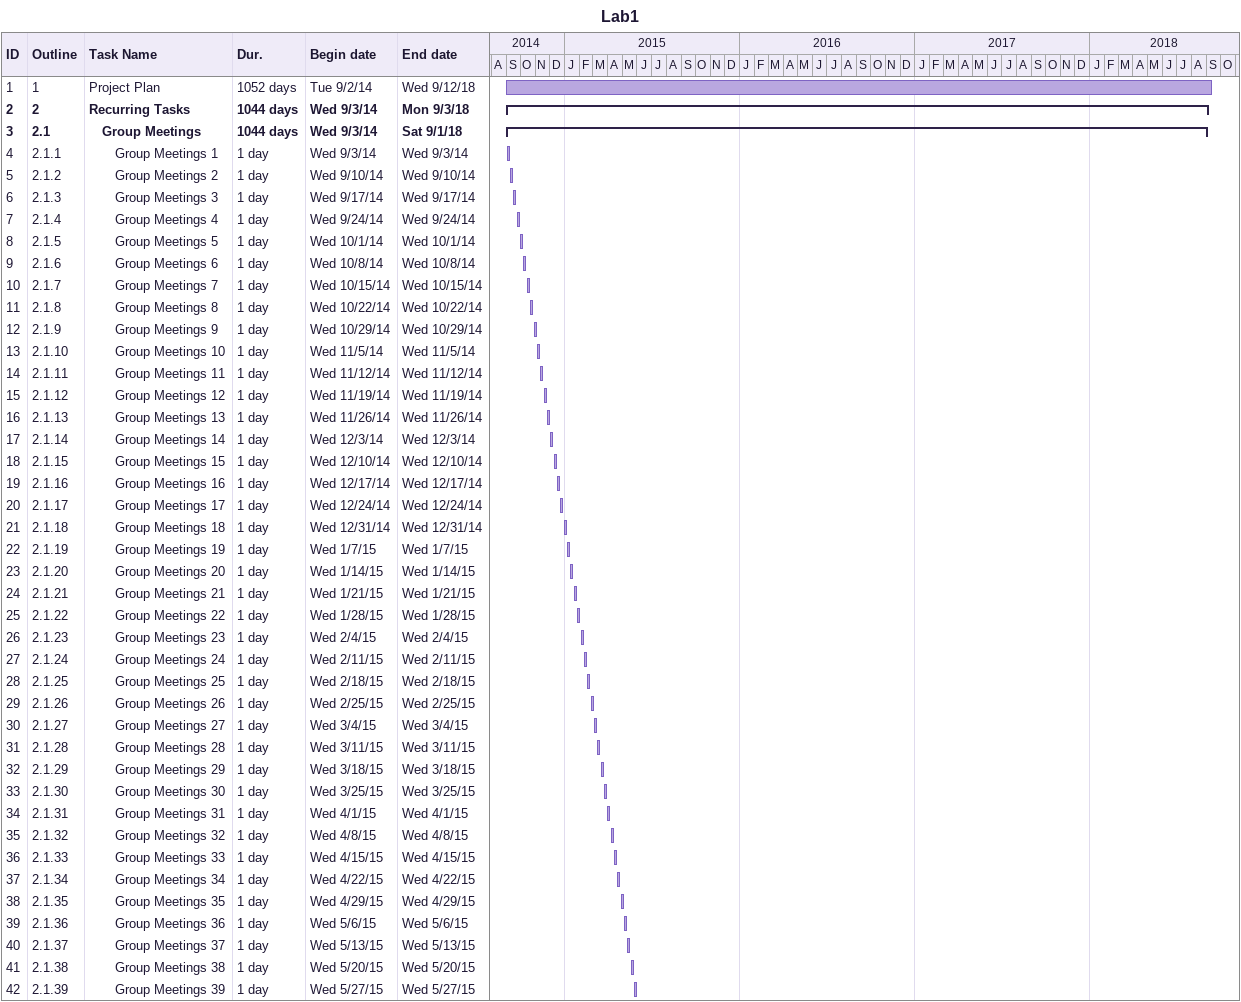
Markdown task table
Lab1

| ID | WBS | Task | Duration | Start | Finish |
|---|---|---|---|---|---|
| 1 | 1 | Project Plan | 1052d | 2014-09-02 | 2018-09-12 |
| 2 | 2 | **Recurring Tasks** | 1044d | 2014-09-03 | 2018-09-03 |
| 3 | 2.1 | **Group Meetings** | 1044d | 2014-09-03 | 2018-09-01 |
| 4 | 2.1.1 | Group Meetings 1 | 1d | 2014-09-03 | 2014-09-03 |
| 5 | 2.1.2 | Group Meetings 2 | 1d | 2014-09-10 | 2014-09-10 |
| 6 | 2.1.3 | Group Meetings 3 | 1d | 2014-09-17 | 2014-09-17 |
| 7 | 2.1.4 | Group Meetings 4 | 1d | 2014-09-24 | 2014-09-24 |
| 8 | 2.1.5 | Group Meetings 5 | 1d | 2014-10-01 | 2014-10-01 |
| 9 | 2.1.6 | Group Meetings 6 | 1d | 2014-10-08 | 2014-10-08 |
| 10 | 2.1.7 | Group Meetings 7 | 1d | 2014-10-15 | 2014-10-15 |
| 11 | 2.1.8 | Group Meetings 8 | 1d | 2014-10-22 | 2014-10-22 |
| 12 | 2.1.9 | Group Meetings 9 | 1d | 2014-10-29 | 2014-10-29 |
| 13 | 2.1.10 | Group Meetings 10 | 1d | 2014-11-05 | 2014-11-05 |
| 14 | 2.1.11 | Group Meetings 11 | 1d | 2014-11-12 | 2014-11-12 |
| 15 | 2.1.12 | Group Meetings 12 | 1d | 2014-11-19 | 2014-11-19 |
| 16 | 2.1.13 | Group Meetings 13 | 1d | 2014-11-26 | 2014-11-26 |
| 17 | 2.1.14 | Group Meetings 14 | 1d | 2014-12-03 | 2014-12-03 |
| 18 | 2.1.15 | Group Meetings 15 | 1d | 2014-12-10 | 2014-12-10 |
| 19 | 2.1.16 | Group Meetings 16 | 1d | 2014-12-17 | 2014-12-17 |
| 20 | 2.1.17 | Group Meetings 17 | 1d | 2014-12-24 | 2014-12-24 |
| 21 | 2.1.18 | Group Meetings 18 | 1d | 2014-12-31 | 2014-12-31 |
| 22 | 2.1.19 | Group Meetings 19 | 1d | 2015-01-07 | 2015-01-07 |
| 23 | 2.1.20 | Group Meetings 20 | 1d | 2015-01-14 | 2015-01-14 |
| 24 | 2.1.21 | Group Meetings 21 | 1d | 2015-01-21 | 2015-01-21 |
| 25 | 2.1.22 | Group Meetings 22 | 1d | 2015-01-28 | 2015-01-28 |
| 26 | 2.1.23 | Group Meetings 23 | 1d | 2015-02-04 | 2015-02-04 |
| 27 | 2.1.24 | Group Meetings 24 | 1d | 2015-02-11 | 2015-02-11 |
| 28 | 2.1.25 | Group Meetings 25 | 1d | 2015-02-18 | 2015-02-18 |
| 29 | 2.1.26 | Group Meetings 26 | 1d | 2015-02-25 | 2015-02-25 |
| 30 | 2.1.27 | Group Meetings 27 | 1d | 2015-03-04 | 2015-03-04 |
| 31 | 2.1.28 | Group Meetings 28 | 1d | 2015-03-11 | 2015-03-11 |
| 32 | 2.1.29 | Group Meetings 29 | 1d | 2015-03-18 | 2015-03-18 |
| 33 | 2.1.30 | Group Meetings 30 | 1d | 2015-03-25 | 2015-03-25 |
| 34 | 2.1.31 | Group Meetings 31 | 1d | 2015-04-01 | 2015-04-01 |
| 35 | 2.1.32 | Group Meetings 32 | 1d | 2015-04-08 | 2015-04-08 |
| 36 | 2.1.33 | Group Meetings 33 | 1d | 2015-04-15 | 2015-04-15 |
| 37 | 2.1.34 | Group Meetings 34 | 1d | 2015-04-22 | 2015-04-22 |
| 38 | 2.1.35 | Group Meetings 35 | 1d | 2015-04-29 | 2015-04-29 |
| 39 | 2.1.36 | Group Meetings 36 | 1d | 2015-05-06 | 2015-05-06 |
| 40 | 2.1.37 | Group Meetings 37 | 1d | 2015-05-13 | 2015-05-13 |
| 41 | 2.1.38 | Group Meetings 38 | 1d | 2015-05-20 | 2015-05-20 |
| 42 | 2.1.39 | Group Meetings 39 | 1d | 2015-05-27 | 2015-05-27 |
